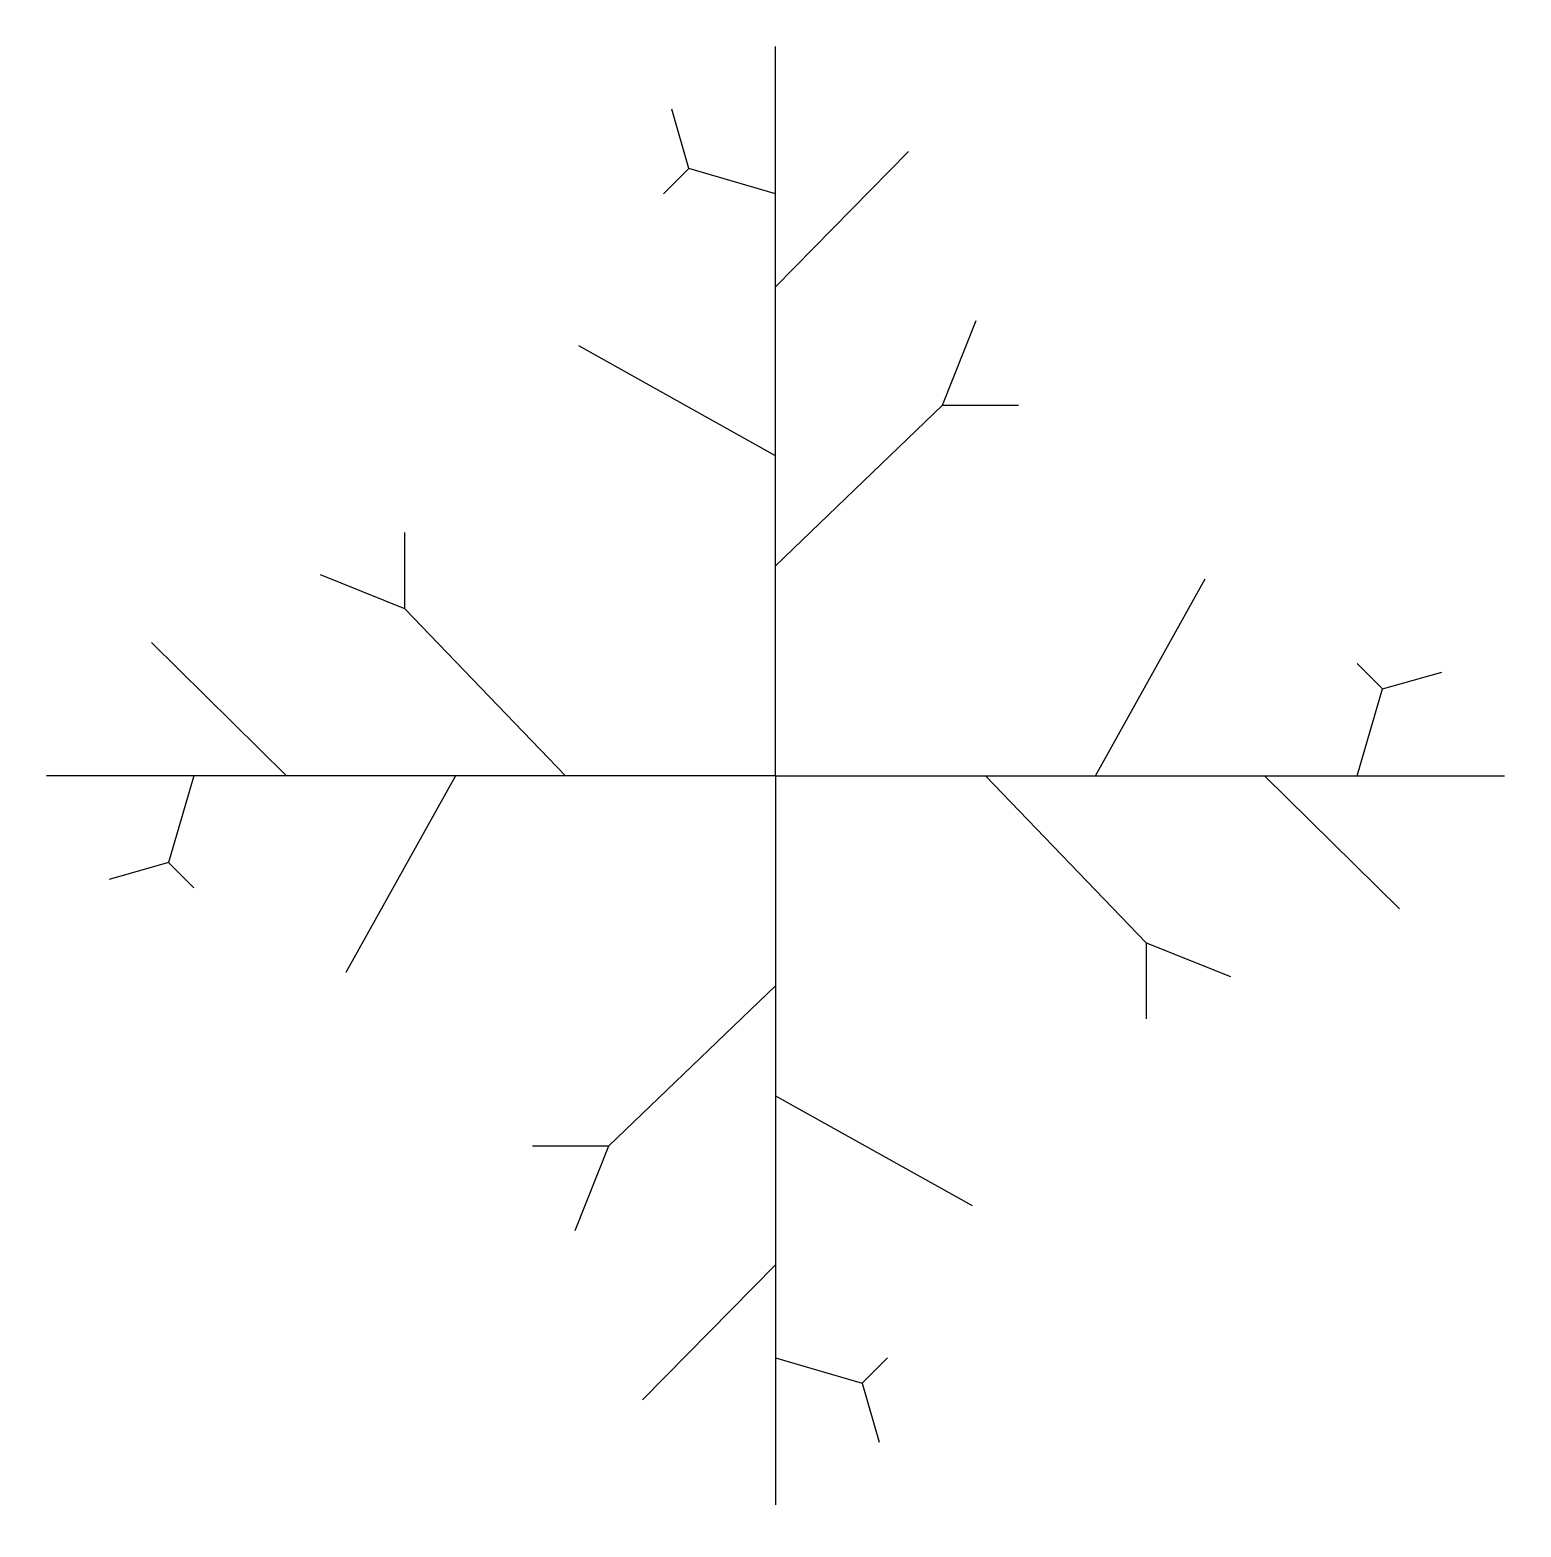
# Model space of a CAD drawing. Header units: feet. Extents: x -0.51 to 0.51, y -0.52 to 0.51.
import ezdxf

# ---------------------------------------------------------------- set-up
doc = ezdxf.new("R2010")
doc.units = ezdxf.units.FT
doc.header["$MEASUREMENT"] = 0

msp = doc.modelspace()

# ---------------------------------------------------------------- linework, layer by layer
for points in [[(0, 0), (0, 0.5)], [(0, 0.399), (-0.0595, 0.4164), (-0.0711, 0.457)], [(0, 0.3353), (0.0913, 0.428)], [(-0.0595, 0.4164), (-0.0769, 0.399)], [(0.1145, 0.2541), (0.1377, 0.3121)], [(0, 0.2194), (-0.1349, 0.2947)], [(0, 0.144), (0.1145, 0.2541), (0.1667, 0.2541)], [(-0.144, 0), (-0.2541, 0.1145), (-0.2541, 0.1667)], [(-0.2541, 0.1145), (-0.3121, 0.1377)], [(0.2194, 0), (0.2947, 0.1349)], [(-0.3353, 0), (-0.428, 0.0913)], [(0.4164, 0.0595), (0.399, 0.0769)], [(0.399, 0), (0.4164, 0.0595), (0.457, 0.0711)], [(0, 0), (-0.5, 0)], [(-0.399, 0), (-0.4164, -0.0595), (-0.457, -0.0711)], [(-0.2194, 0), (-0.2947, -0.1349)], [(0, 0), (0, -0.5)], [(0, 0), (0.5, 0)], [(0.144, 0), (0.2541, -0.1145), (0.2541, -0.1667)], [(0.3353, 0), (0.428, -0.0913)], [(-0.4164, -0.0595), (-0.399, -0.0769)], [(0.2541, -0.1145), (0.3121, -0.1377)], [(0, -0.144), (-0.1145, -0.2541), (-0.1667, -0.2541)], [(0, -0.2194), (0.1349, -0.2947)], [(-0.1145, -0.2541), (-0.1377, -0.3121)], [(0, -0.3353), (-0.0913, -0.428)], [(0, -0.399), (0.0595, -0.4164), (0.0711, -0.457)], [(0.0595, -0.4164), (0.0769, -0.399)]]:
    msp.add_lwpolyline(points)

doc.saveas('drawing.dxf')
